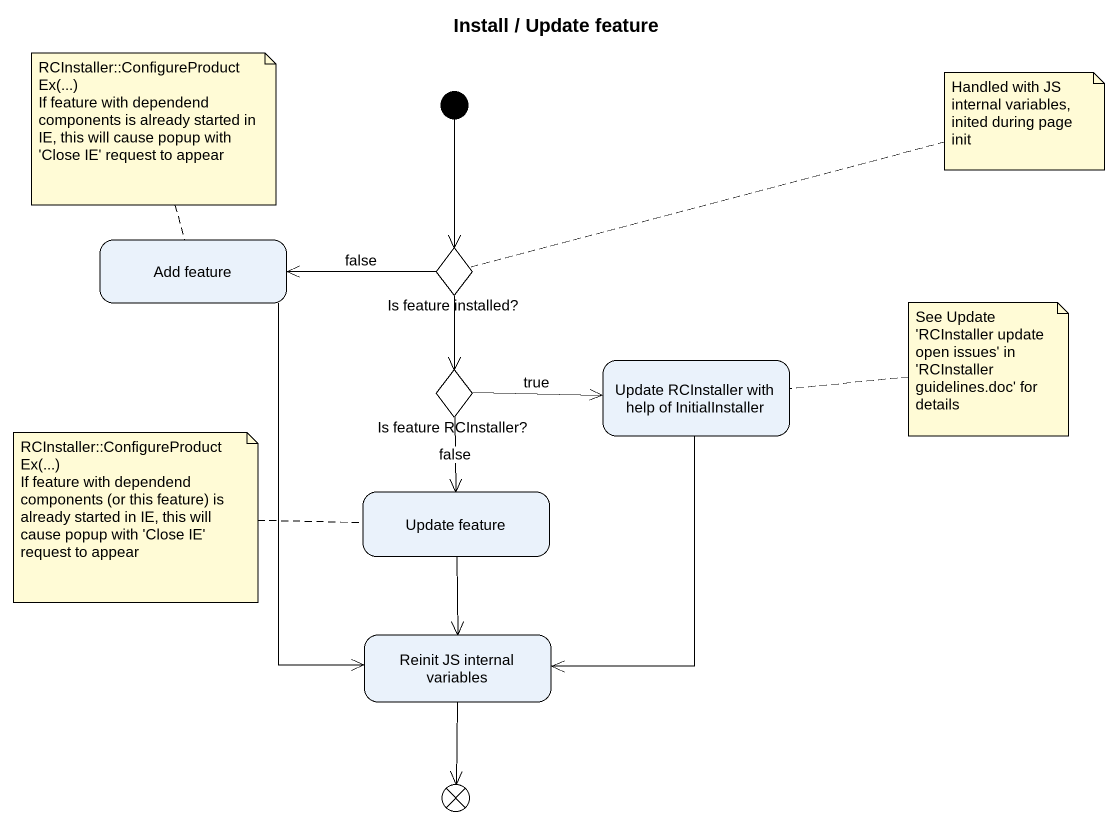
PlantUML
@startuml
title Install / Update feature
hide empty description
state "Add feature" as Add_feature
state "Is feature installed?" as Is_feature_installed <<choice>>
state "Is feature RCInstaller?" as Is_feature_RCInstaller <<choice>>
state "Update RCInstaller with help of InitialInstaller" as Update_RCInstaller_with
state "Update feature" as Update_feature
state "Reinit JS internal variables" as Reinit_JS_internal_variables
state flowfinal1 <<end>>
[*] --> Is_feature_installed
Add_feature --> Reinit_JS_internal_variables
Is_feature_installed -left-> Add_feature : false
Is_feature_installed --> Is_feature_RCInstaller
Is_feature_RCInstaller -right-> Update_RCInstaller_with : true
Is_feature_RCInstaller --> Update_feature : false
Update_RCInstaller_with --> Reinit_JS_internal_variables
Update_feature --> Reinit_JS_internal_variables
Reinit_JS_internal_variables --> flowfinal1
note top of Add_feature
  RCInstaller::ConfigureProductEx(...)
  If feature with dependend components is already started in IE, this will cause popup with 'Close IE' request to appear
end note
note right of Is_feature_installed : Handled with JS internal variables, inited during page init
note right of Update_RCInstaller_with : See Update 'RCInstaller update open issues' in 'RCInstaller guidelines.doc' for details
note left of Update_feature
  RCInstaller::ConfigureProductEx(...)
  If feature with dependend components (or this feature) is already started in IE, this will cause popup with 'Close IE' request to appear
end note
@enduml
